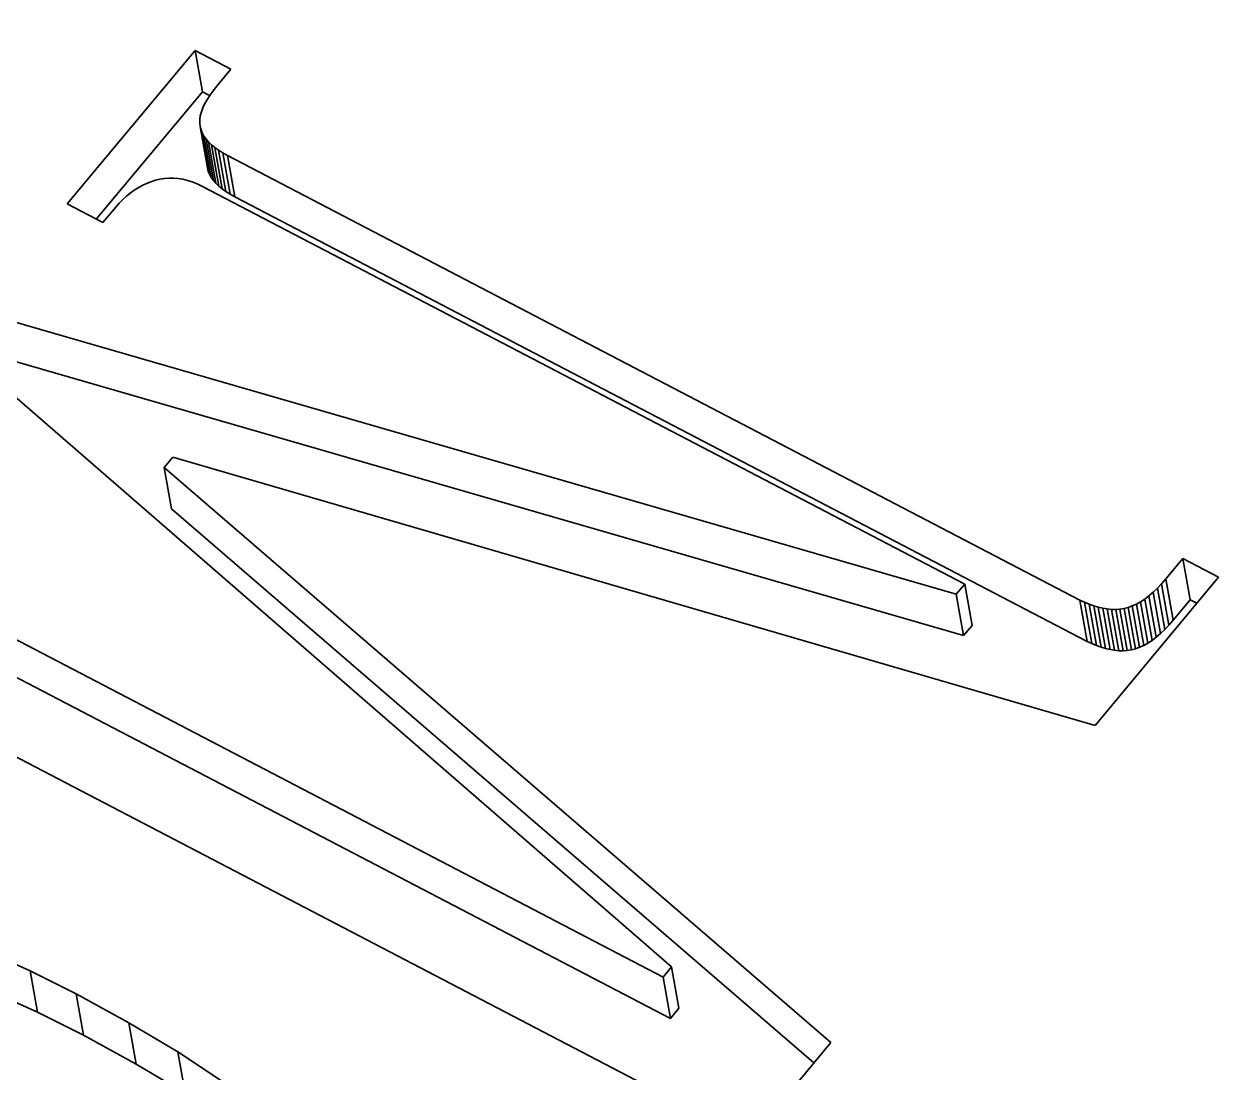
# Model space of a CAD drawing. Header units: millimetres. Extents: x 11035 to 42401, y -8968 to 2503.
# Drawn here: x 12299.129 to 12303.404, y 1733.035 to 1736.734 of the extents above; entities that cross this region are included whole.
import ezdxf

# ---------------------------------------------------------------- set-up
doc = ezdxf.new("R2010")
doc.units = ezdxf.units.MM
doc.layers.add('word_dim', color=253, linetype='Continuous')

# ---------------------------------------------------------------- blocks, each defined once
blk = doc.blocks.new('A$C5CD62552')
at = {"color": 7, "lineweight": 35, "ltscale": 0.01762}
blk.add_line((0.0043, -268.3042), (0.4555, -267.7627), dxfattribs=at)
at = {"color": 7, "lineweight": 35, "ltscale": 0.003562}
blk.add_line((0.4555, -267.7627), (0.5818, -267.8286), dxfattribs=at)
at = {"color": 7, "lineweight": 35, "ltscale": 0.003704}
for p, q in [((0.4555, -267.7627), (0.4814, -267.9086)), ((0.4871, -268.0645), (0.513, -268.2104)), ((0.3465, -269.2333), (0.3724, -269.3792)), ((3.8516, -269.6596), (3.8775, -269.8055)), ((3.7049, -269.7343), (3.7307, -269.8802)), ((-0.1264, -271.0097), (-0.1005, -271.1556))]:
    blk.add_line(p, q, dxfattribs=at)
at = {"color": 7, "lineweight": 35, "ltscale": 0.001763}
for p, q in [((0.5818, -267.8286), (0.5367, -267.8827)), ((0.1757, -268.3158), (0.1305, -268.37))]:
    blk.add_line(p, q, dxfattribs=at)
at = {"color": 7, "lineweight": 35, "ltscale": 0.014617}
blk.add_line((0.107, -268.3577), (0.4814, -267.9086), dxfattribs=at)
at = {"color": 7, "lineweight": 35, "ltscale": 0.000726171}
blk.add_line((0.4814, -267.9086), (0.5071, -267.922), dxfattribs=at)
at = {"color": 7, "lineweight": 35, "ltscale": 0.000528615}
blk.add_line((0.5225, -267.9004), (0.51, -267.9175), dxfattribs=at)
at = {"color": 7, "lineweight": 35, "ltscale": 0.000566683}
blk.add_line((0.5367, -267.8827), (0.5225, -267.9004), dxfattribs=at)
at = {"color": 7, "lineweight": 35, "ltscale": 0.00041907}
blk.add_line((0.4904, -267.9497), (0.4832, -267.9649), dxfattribs=at)
at = {"color": 7, "lineweight": 35, "ltscale": 0.000455175}
blk.add_line((0.4994, -267.9339), (0.4904, -267.9497), dxfattribs=at)
at = {"color": 7, "lineweight": 35, "ltscale": 0.000488846}
blk.add_line((0.51, -267.9175), (0.4994, -267.9339), dxfattribs=at)
at = {"color": 7, "lineweight": 35, "ltscale": 0.000333648}
blk.add_line((0.4742, -267.9933), (0.4721, -268.0064), dxfattribs=at)
at = {"color": 7, "lineweight": 35, "ltscale": 0.00035827}
blk.add_line((0.4778, -267.9794), (0.4742, -267.9933), dxfattribs=at)
at = {"color": 7, "lineweight": 35, "ltscale": 0.000387189}
blk.add_line((0.4832, -267.9649), (0.4778, -267.9794), dxfattribs=at)
at = {"color": 7, "lineweight": 35, "ltscale": 0.000314346}
blk.add_line((0.4721, -268.0064), (0.472, -268.019), dxfattribs=at)
at = {"color": 7, "lineweight": 35, "ltscale": 0.000301306}
blk.add_line((0.472, -268.019), (0.4734, -268.031), dxfattribs=at)
at = {"color": 7, "lineweight": 35, "ltscale": 0.000297636}
for p, q in [((0.4734, -268.031), (0.4766, -268.0425)), ((0.4992, -268.1768), (0.5024, -268.1883))]:
    blk.add_line(p, q, dxfattribs=at)
at = {"color": 7, "lineweight": 35, "ltscale": 0.003702}
for p, q in [((0.4734, -268.031), (0.4992, -268.1768)), ((0.4766, -268.0425), (0.5024, -268.1883)), ((0.4811, -268.0536), (0.5069, -268.1994)), ((0.4945, -268.0752), (0.5204, -268.221)), ((0.5035, -268.0855), (0.5293, -268.2313)), ((0.5257, -268.1053), (0.5514, -268.2511)), ((0.5389, -268.1148), (0.5646, -268.2606)), ((0.5535, -268.1239), (0.5793, -268.2698)), ((0.5696, -268.1328), (0.5954, -268.2787)), ((3.9417, -269.5544), (3.9676, -269.7002)), ((3.1722, -269.6451), (3.1979, -269.7909)), ((3.8816, -269.6266), (3.9074, -269.7724)), ((3.1421, -269.6811), (3.1679, -269.8269)), ((3.5779, -269.7013), (3.6038, -269.8471)), ((3.7924, -269.7075), (3.8183, -269.8533)), ((3.8072, -269.6978), (3.8329, -269.8436)), ((3.8367, -269.6739), (3.8626, -269.8197)), ((3.5946, -269.7094), (3.6204, -269.8553)), ((3.6111, -269.7165), (3.6369, -269.8623)), ((3.6433, -269.7271), (3.6691, -269.8729)), ((3.6591, -269.7306), (3.6849, -269.8764)), ((3.6746, -269.733), (3.7004, -269.8788)), ((3.6899, -269.7342), (3.7156, -269.88)), ((3.7196, -269.7333), (3.7455, -269.8791)), ((3.7342, -269.731), (3.76, -269.8768)), ((3.7487, -269.7274), (3.7745, -269.8732)), ((3.7632, -269.7223), (3.789, -269.8681)), ((3.7779, -269.7156), (3.8036, -269.8614)), ((2.1372, -270.9953), (2.1631, -271.1412))]:
    blk.add_line(p, q, dxfattribs=at)
at = {"color": 7, "lineweight": 35, "ltscale": 0.000301202}
for p, q in [((0.4766, -268.0425), (0.4811, -268.0536)), ((0.5024, -268.1883), (0.5069, -268.1994))]:
    blk.add_line(p, q, dxfattribs=at)
at = {"color": 7, "lineweight": 35, "ltscale": 0.00031005}
blk.add_line((0.4811, -268.0536), (0.4871, -268.0645), dxfattribs=at)
at = {"color": 7, "lineweight": 35, "ltscale": 0.000325513}
blk.add_line((0.4871, -268.0645), (0.4945, -268.0752), dxfattribs=at)
at = {"color": 7, "lineweight": 35, "ltscale": 0.000340777}
for p, q in [((0.4945, -268.0752), (0.5035, -268.0855)), ((0.5204, -268.221), (0.5293, -268.2313))]:
    blk.add_line(p, q, dxfattribs=at)
at = {"color": 7, "lineweight": 35, "ltscale": 0.000360431}
blk.add_line((0.5035, -268.0855), (0.5138, -268.0955), dxfattribs=at)
at = {"color": 7, "lineweight": 35, "ltscale": 0.000383709}
blk.add_line((0.5138, -268.0955), (0.5257, -268.1053), dxfattribs=at)
at = {"color": 7, "lineweight": 35, "ltscale": 0.003703}
for p, q in [((0.5138, -268.0955), (0.5396, -268.2414)), ((3.8666, -269.6438), (3.8924, -269.7897)), ((3.8219, -269.6866), (3.8477, -269.8324)), ((3.6274, -269.7223), (3.6531, -269.8682)), ((2.1072, -271.0314), (2.133, -271.1773)), ((0.2223, -271.1923), (0.2481, -271.3382)), ((0.3947, -271.2953), (0.4204, -271.4412))]:
    blk.add_line(p, q, dxfattribs=at)
at = {"color": 7, "lineweight": 35, "ltscale": 0.00040656}
for p, q in [((0.5257, -268.1053), (0.5389, -268.1148)), ((0.5514, -268.2511), (0.5646, -268.2606))]:
    blk.add_line(p, q, dxfattribs=at)
at = {"color": 7, "lineweight": 35, "ltscale": 0.000431853}
for p, q in [((0.5389, -268.1148), (0.5535, -268.1239)), ((0.5646, -268.2606), (0.5793, -268.2698))]:
    blk.add_line(p, q, dxfattribs=at)
at = {"color": 7, "lineweight": 35, "ltscale": 0.00046033}
for p, q in [((0.5535, -268.1239), (0.5696, -268.1328)), ((0.5793, -268.2698), (0.5954, -268.2787))]:
    blk.add_line(p, q, dxfattribs=at)
at = {"color": 7, "lineweight": 35, "ltscale": 0.084815}
for p, q in [((0.5696, -268.1328), (3.5779, -269.7013)), ((2.1189, -271.4518), (-0.8894, -269.8834))]:
    blk.add_line(p, q, dxfattribs=at)
at = {"color": 7, "lineweight": 35, "ltscale": 0.000312865}
blk.add_line((0.5069, -268.1994), (0.513, -268.2104), dxfattribs=at)
at = {"color": 7, "lineweight": 35, "ltscale": 0.000324263}
blk.add_line((0.513, -268.2104), (0.5204, -268.221), dxfattribs=at)
at = {"color": 7, "lineweight": 35, "ltscale": 0.000419902}
blk.add_line((0.2549, -268.2469), (0.2408, -268.2559), dxfattribs=at)
at = {"color": 7, "lineweight": 35, "ltscale": 0.000415275}
blk.add_line((0.2694, -268.2388), (0.2549, -268.2469), dxfattribs=at)
at = {"color": 7, "lineweight": 35, "ltscale": 0.000415005}
blk.add_line((0.2845, -268.2317), (0.2694, -268.2388), dxfattribs=at)
at = {"color": 7, "lineweight": 35, "ltscale": 0.000411425}
blk.add_line((0.2997, -268.2256), (0.2845, -268.2317), dxfattribs=at)
at = {"color": 7, "lineweight": 35, "ltscale": 0.000414017}
blk.add_line((0.3155, -268.2204), (0.2997, -268.2256), dxfattribs=at)
at = {"color": 7, "lineweight": 35, "ltscale": 0.000411535}
blk.add_line((0.3315, -268.2165), (0.3155, -268.2204), dxfattribs=at)
at = {"color": 7, "lineweight": 35, "ltscale": 0.000408389}
blk.add_line((0.3476, -268.2138), (0.3315, -268.2165), dxfattribs=at)
at = {"color": 7, "lineweight": 35, "ltscale": 0.000404104}
blk.add_line((0.3637, -268.2126), (0.3476, -268.2138), dxfattribs=at)
at = {"color": 7, "lineweight": 35, "ltscale": 0.000405887}
blk.add_line((0.3799, -268.2126), (0.3637, -268.2126), dxfattribs=at)
at = {"color": 7, "lineweight": 35, "ltscale": 0.000410439}
blk.add_line((0.3963, -268.214), (0.3799, -268.2126), dxfattribs=at)
at = {"color": 7, "lineweight": 35, "ltscale": 0.00041767}
blk.add_line((0.4128, -268.2168), (0.3963, -268.214), dxfattribs=at)
at = {"color": 7, "lineweight": 35, "ltscale": 0.000424482}
blk.add_line((0.4292, -268.2209), (0.4128, -268.2168), dxfattribs=at)
at = {"color": 7, "lineweight": 35, "ltscale": 0.000436692}
blk.add_line((0.4458, -268.2263), (0.4292, -268.2209), dxfattribs=at)
at = {"color": 7, "lineweight": 35, "ltscale": 0.000451095}
blk.add_line((0.4626, -268.2331), (0.4458, -268.2263), dxfattribs=at)
at = {"color": 7, "lineweight": 35, "ltscale": 0.000464742}
blk.add_line((0.4793, -268.2412), (0.4626, -268.2331), dxfattribs=at)
at = {"color": 7, "lineweight": 35, "ltscale": 0.075921}
blk.add_line((3.1722, -269.6451), (0.4793, -268.2412), dxfattribs=at)
at = {"color": 7, "lineweight": 35, "ltscale": 0.000359308}
blk.add_line((0.5293, -268.2313), (0.5396, -268.2414), dxfattribs=at)
at = {"color": 7, "lineweight": 35, "ltscale": 0.00038274}
blk.add_line((0.5396, -268.2414), (0.5514, -268.2511), dxfattribs=at)
at = {"color": 7, "lineweight": 35, "ltscale": 0.000452147}
blk.add_line((0.2005, -268.2889), (0.1879, -268.3019), dxfattribs=at)
at = {"color": 7, "lineweight": 35, "ltscale": 0.000442799}
blk.add_line((0.2135, -268.277), (0.2005, -268.2889), dxfattribs=at)
at = {"color": 7, "lineweight": 35, "ltscale": 0.000432352}
blk.add_line((0.2268, -268.2659), (0.2135, -268.277), dxfattribs=at)
at = {"color": 7, "lineweight": 35, "ltscale": 0.000428552}
blk.add_line((0.2408, -268.2559), (0.2268, -268.2659), dxfattribs=at)
at = {"color": 7, "lineweight": 35, "ltscale": 0.084818}
blk.add_line((0.5954, -268.2787), (3.6038, -269.8471), dxfattribs=at)
at = {"color": 7, "lineweight": 35, "ltscale": 0.003559}
for p, q in [((0.1305, -268.37), (0.0043, -268.3042)), ((3.9417, -269.5544), (4.0679, -269.6202))]:
    blk.add_line(p, q, dxfattribs=at)
at = {"color": 7, "lineweight": 35, "ltscale": 0.000462782}
blk.add_line((0.1879, -268.3019), (0.1757, -268.3158), dxfattribs=at)
at = {"color": 7, "lineweight": 35, "ltscale": 0.089873}
for p, q in [((-0.3115, -268.6831), (3.1421, -269.6811)), ((-0.2857, -268.829), (3.1679, -269.8269))]:
    blk.add_line(p, q, dxfattribs=at)
at = {"color": 7, "lineweight": 35, "ltscale": 0.084054}
blk.add_line((2.1372, -270.9953), (-0.4018, -268.7914), dxfattribs=at)
at = {"color": 7, "lineweight": 35, "ltscale": 0.001175}
blk.add_line((0.3766, -269.1972), (0.3465, -269.2333), dxfattribs=at)
at = {"color": 7, "lineweight": 35, "ltscale": 0.077674}
blk.add_line((0.3465, -269.2333), (2.6993, -271.2625), dxfattribs=at)
at = {"color": 7, "lineweight": 35, "ltscale": 0.08475}
blk.add_line((3.6319, -270.1435), (0.3766, -269.1972), dxfattribs=at)
at = {"color": 7, "lineweight": 35, "ltscale": 0.074844}
blk.add_line((0.3724, -269.3792), (2.6394, -271.3344), dxfattribs=at)
at = {"color": 7, "lineweight": 35, "ltscale": 0.002347}
blk.add_line((3.8816, -269.6266), (3.9417, -269.5544), dxfattribs=at)
at = {"color": 7, "lineweight": 35, "ltscale": 0.0777}
for p, q in [((-0.6488, -269.5947), (2.1072, -271.0314)), ((-0.623, -269.7405), (2.133, -271.1773))]:
    blk.add_line(p, q, dxfattribs=at)
at = {"color": 7, "lineweight": 35, "ltscale": 0.017029}
blk.add_line((4.0679, -269.6202), (3.6319, -270.1435), dxfattribs=at)
at = {"color": 7, "lineweight": 35, "ltscale": 0.001173}
for p, q in [((3.1421, -269.6811), (3.1722, -269.6451)), ((3.1679, -269.8269), (3.1979, -269.7909)), ((2.1072, -271.0314), (2.1372, -270.9953))]:
    blk.add_line(p, q, dxfattribs=at)
at = {"color": 7, "lineweight": 35, "ltscale": 0.000515855}
blk.add_line((3.8367, -269.6739), (3.8516, -269.6596), dxfattribs=at)
at = {"color": 7, "lineweight": 35, "ltscale": 0.00054395}
blk.add_line((3.8516, -269.6596), (3.8666, -269.6438), dxfattribs=at)
at = {"color": 7, "lineweight": 35, "ltscale": 0.000572164}
blk.add_line((3.8666, -269.6438), (3.8816, -269.6266), dxfattribs=at)
at = {"color": 7, "lineweight": 35, "ltscale": 0.000465411}
blk.add_line((3.5779, -269.7013), (3.5946, -269.7094), dxfattribs=at)
at = {"color": 7, "lineweight": 35, "ltscale": 0.000416017}
blk.add_line((3.7779, -269.7156), (3.7924, -269.7075), dxfattribs=at)
at = {"color": 7, "lineweight": 35, "ltscale": 0.000441834}
blk.add_line((3.7924, -269.7075), (3.8072, -269.6978), dxfattribs=at)
at = {"color": 7, "lineweight": 35, "ltscale": 0.000463877}
blk.add_line((3.8072, -269.6978), (3.8219, -269.6866), dxfattribs=at)
at = {"color": 7, "lineweight": 35, "ltscale": 0.000486916}
blk.add_line((3.8219, -269.6866), (3.8367, -269.6739), dxfattribs=at)
at = {"color": 7, "lineweight": 35, "ltscale": 0.002349}
blk.add_line((3.9074, -269.7724), (3.9676, -269.7002), dxfattribs=at)
at = {"color": 7, "lineweight": 35, "ltscale": 0.000661354}
blk.add_line((3.9676, -269.7002), (3.991, -269.7125), dxfattribs=at)
at = {"color": 7, "lineweight": 35, "ltscale": 0.000447801}
for p, q in [((3.5946, -269.7094), (3.6111, -269.7165)), ((3.6204, -269.8553), (3.6369, -269.8623))]:
    blk.add_line(p, q, dxfattribs=at)
at = {"color": 7, "lineweight": 35, "ltscale": 0.000431508}
blk.add_line((3.6111, -269.7165), (3.6274, -269.7223), dxfattribs=at)
at = {"color": 7, "lineweight": 35, "ltscale": 0.000417121}
blk.add_line((3.6274, -269.7223), (3.6433, -269.7271), dxfattribs=at)
at = {"color": 7, "lineweight": 35, "ltscale": 0.000403502}
for p, q in [((3.6433, -269.7271), (3.6591, -269.7306)), ((3.6691, -269.8729), (3.6849, -269.8764))]:
    blk.add_line(p, q, dxfattribs=at)
at = {"color": 7, "lineweight": 35, "ltscale": 0.000392115}
for p, q in [((3.6591, -269.7306), (3.6746, -269.733)), ((3.6849, -269.8764), (3.7004, -269.8788))]:
    blk.add_line(p, q, dxfattribs=at)
at = {"color": 7, "lineweight": 35, "ltscale": 0.000382688}
for p, q in [((3.6746, -269.733), (3.6899, -269.7342)), ((3.7004, -269.8788), (3.7156, -269.88))]:
    blk.add_line(p, q, dxfattribs=at)
at = {"color": 7, "lineweight": 35, "ltscale": 0.000375369}
blk.add_line((3.6899, -269.7342), (3.7049, -269.7343), dxfattribs=at)
at = {"color": 7, "lineweight": 35, "ltscale": 0.000370173}
blk.add_line((3.7049, -269.7343), (3.7196, -269.7333), dxfattribs=at)
at = {"color": 7, "lineweight": 35, "ltscale": 0.000367521}
for p, q in [((3.7196, -269.7333), (3.7342, -269.731)), ((3.7455, -269.8791), (3.76, -269.8768))]:
    blk.add_line(p, q, dxfattribs=at)
at = {"color": 7, "lineweight": 35, "ltscale": 0.000374152}
blk.add_line((3.7342, -269.731), (3.7487, -269.7274), dxfattribs=at)
at = {"color": 7, "lineweight": 35, "ltscale": 0.000385114}
for p, q in [((3.7487, -269.7274), (3.7632, -269.7223)), ((3.7745, -269.8732), (3.789, -269.8681))]:
    blk.add_line(p, q, dxfattribs=at)
at = {"color": 7, "lineweight": 35, "ltscale": 0.00040221}
for p, q in [((3.7632, -269.7223), (3.7779, -269.7156)), ((3.789, -269.8681), (3.8036, -269.8614))]:
    blk.add_line(p, q, dxfattribs=at)
at = {"color": 7, "lineweight": 35, "ltscale": 0.000541848}
blk.add_line((3.8775, -269.8055), (3.8924, -269.7897), dxfattribs=at)
at = {"color": 7, "lineweight": 35, "ltscale": 0.000573316}
blk.add_line((3.8924, -269.7897), (3.9074, -269.7724), dxfattribs=at)
at = {"color": 7, "lineweight": 35, "ltscale": 0.000462955}
blk.add_line((3.8329, -269.8436), (3.8477, -269.8324), dxfattribs=at)
at = {"color": 7, "lineweight": 35, "ltscale": 0.000490225}
blk.add_line((3.8477, -269.8324), (3.8626, -269.8197), dxfattribs=at)
at = {"color": 7, "lineweight": 35, "ltscale": 0.0005148}
blk.add_line((3.8626, -269.8197), (3.8775, -269.8055), dxfattribs=at)
at = {"color": 7, "lineweight": 35, "ltscale": 0.000462671}
blk.add_line((3.6038, -269.8471), (3.6204, -269.8553), dxfattribs=at)
at = {"color": 7, "lineweight": 35, "ltscale": 0.000432029}
blk.add_line((3.6369, -269.8623), (3.6531, -269.8682), dxfattribs=at)
at = {"color": 7, "lineweight": 35, "ltscale": 0.000416688}
blk.add_line((3.6531, -269.8682), (3.6691, -269.8729), dxfattribs=at)
at = {"color": 7, "lineweight": 35, "ltscale": 0.00037119}
blk.add_line((3.76, -269.8768), (3.7745, -269.8732), dxfattribs=at)
at = {"color": 7, "lineweight": 35, "ltscale": 0.000418683}
blk.add_line((3.8036, -269.8614), (3.8183, -269.8533), dxfattribs=at)
at = {"color": 7, "lineweight": 35, "ltscale": 0.000439286}
blk.add_line((3.8183, -269.8533), (3.8329, -269.8436), dxfattribs=at)
at = {"color": 7, "lineweight": 35, "ltscale": 0.00037843}
blk.add_line((3.7156, -269.88), (3.7307, -269.8802), dxfattribs=at)
at = {"color": 7, "lineweight": 35, "ltscale": 0.000370283}
blk.add_line((3.7307, -269.8802), (3.7455, -269.8791), dxfattribs=at)
at = {"color": 7, "lineweight": 35, "ltscale": 0.004355}
blk.add_line((-0.2851, -270.9378), (-0.1264, -271.0097), dxfattribs=at)
at = {"color": 7, "lineweight": 35, "ltscale": 0.004537}
blk.add_line((-0.1264, -271.0097), (0.0359, -271.0907), dxfattribs=at)
at = {"color": 7, "lineweight": 35, "ltscale": 0.004358}
blk.add_line((-0.2594, -271.0837), (-0.1005, -271.1556), dxfattribs=at)
at = {"color": 7, "lineweight": 35, "ltscale": 0.005307}
blk.add_line((0.0359, -271.0907), (0.2223, -271.1923), dxfattribs=at)
at = {"color": 7, "lineweight": 35, "ltscale": 0.0037}
blk.add_line((0.0359, -271.0907), (0.0617, -271.2365), dxfattribs=at)
at = {"color": 7, "lineweight": 35, "ltscale": 0.004532}
blk.add_line((-0.1005, -271.1556), (0.0617, -271.2365), dxfattribs=at)
at = {"color": 7, "lineweight": 35, "ltscale": 0.001177}
blk.add_line((2.133, -271.1773), (2.1631, -271.1412), dxfattribs=at)
at = {"color": 7, "lineweight": 35, "ltscale": 0.00502}
for p, q in [((0.2223, -271.1923), (0.3947, -271.2953)), ((0.2481, -271.3382), (0.4204, -271.4412))]:
    blk.add_line(p, q, dxfattribs=at)
at = {"color": 7, "lineweight": 35, "ltscale": 0.005308}
blk.add_line((0.0617, -271.2365), (0.2481, -271.3382), dxfattribs=at)
at = {"color": 7, "lineweight": 35, "ltscale": 0.018793}
blk.add_line((2.6993, -271.2625), (2.2181, -271.84), dxfattribs=at)
at = {"color": 7, "lineweight": 35, "ltscale": 0.004737}
blk.add_line((0.3947, -271.2953), (0.5528, -271.3998), dxfattribs=at)
at = {"color": 7, "lineweight": 35}
for centre, major_axis, start_param, end_param in [((0.6482, -270.6754), (-4.9235, -0.8713), 0.808481, 7.091666), ((1.3914, -274.8753), (-7.6807, -1.3593), 5.403318, 10.205183)]:
    blk.add_ellipse(centre, major_axis=major_axis, ratio=0.805657, start_param=start_param, end_param=end_param, dxfattribs=at)

msp = doc.modelspace()

# ---------------------------------------------------------------- block references
at = {"layer": 'word_dim', "color": 3, "linetype": 'Continuous', "ltscale": 2}
msp.add_blockref('A$C5CD62552', (12299.2759, 2004.4039), dxfattribs=at)

doc.saveas('drawing.dxf')
